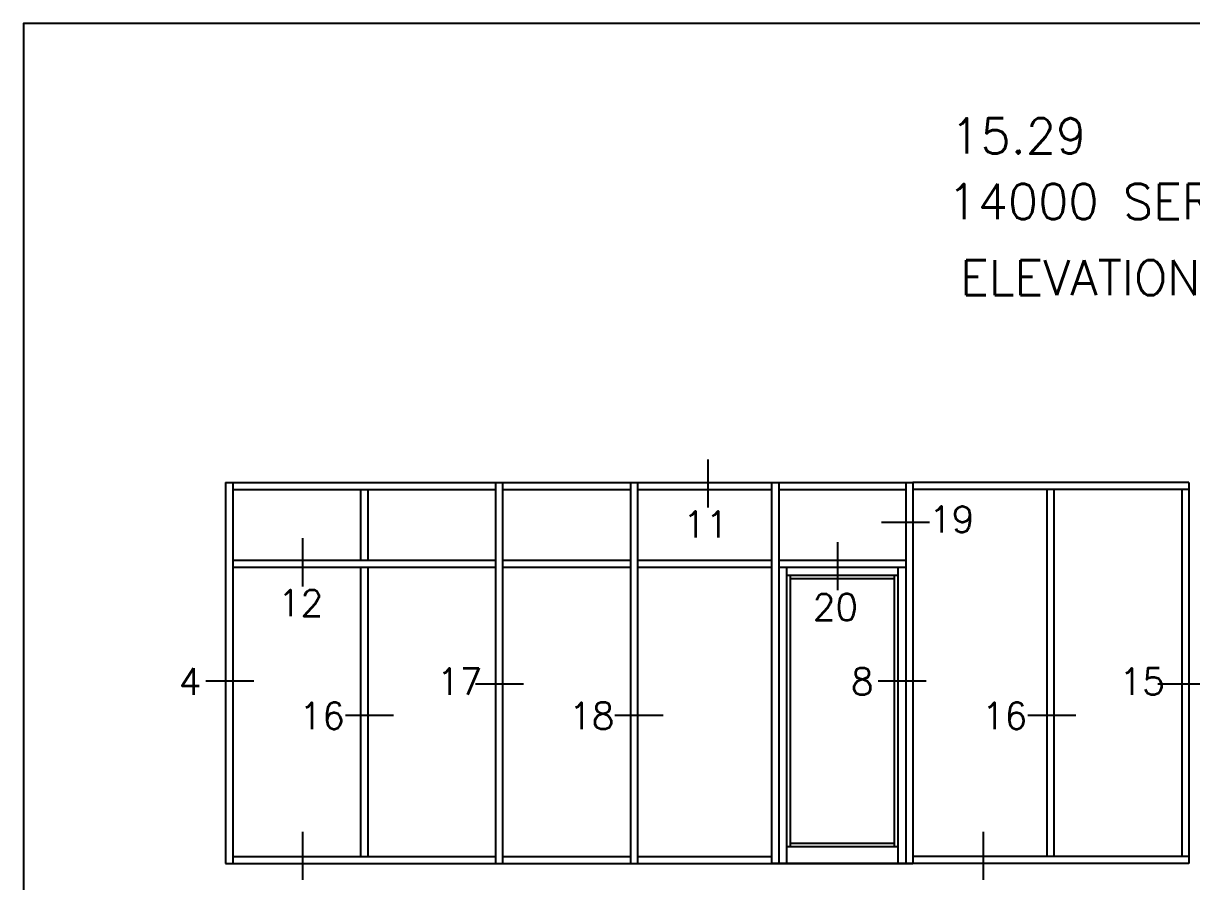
# Model space of a CAD drawing. Header units: inches. Extents: x 3.8 to 36.3, y 0.9 to 43.6.
# Drawn here: x 3.83 to 20.38, y 31.44 to 43.6 of the extents above; entities that cross this region are included whole.
import ezdxf
from ezdxf.enums import TextEntityAlignment as Align

# ---------------------------------------------------------------- set-up
doc = ezdxf.new("R2010")
doc.units = ezdxf.units.IN
doc.header["$MEASUREMENT"] = 0
for name, color, linetype in [('R-ANNO-TEXT', 6, 'Continuous'), ('R-SWTS-DET1', 1, 'Continuous'), ('R-SWTS-OTLN', 2, 'Continuous')]:
    doc.layers.add(name, color=color, linetype=linetype)
doc.styles.add('SWTSTEXT', font='romans.shx')

msp = doc.modelspace()

# ---------------------------------------------------------------- linework, layer by layer
at = {"layer": 'R-ANNO-TEXT'}
for p, q in [((13.52738, 37.42121), (13.52738, 36.7395)), ((16.67099, 36.52754), (15.98928, 36.52754)), ((7.78524, 36.30502), (7.78524, 35.62331)), ((15.36576, 36.24853), (15.36576, 35.56682)), ((7.09505, 34.27942), (6.41334, 34.27942)), ((16.62139, 34.27942), (15.93969, 34.27942)), ((10.91652, 34.23484), (10.23481, 34.23484)), ((20.58845, 34.23484), (19.90674, 34.23484)), ((9.07185, 33.7922), (8.39014, 33.7922)), ((12.89333, 33.7922), (12.21162, 33.7922)), ((18.74378, 33.7922), (18.06207, 33.7922)), ((7.78524, 32.14478), (7.78524, 31.46307)), ((17.42874, 32.14478), (17.42874, 31.46307))]:
    msp.add_line(p, q, dxfattribs=at)
at = {"layer": 'R-SWTS-DET1'}
for p, q in [((6.69397, 37.09646), (6.69397, 31.69646)), ((6.69397, 37.09646), (14.43147, 37.09646)), ((6.79397, 37.09646), (6.79397, 31.69646)), ((10.51897, 37.09646), (10.51897, 31.69646)), ((10.61897, 37.09646), (10.61897, 31.69646)), ((12.43147, 37.09646), (12.43147, 31.69646)), ((12.53147, 37.09646), (12.53147, 31.69646)), ((14.43147, 37.09646), (14.43147, 31.69646)), ((14.43147, 37.09646), (16.43147, 37.09646)), ((14.53147, 37.09646), (14.53147, 31.69646)), ((16.33147, 37.09646), (16.33147, 31.69646)), ((20.34397, 37.09646), (16.43147, 37.09646)), ((16.43147, 37.09646), (16.43147, 31.69646)), ((20.34397, 37.09646), (20.34397, 31.69646)), ((6.79397, 36.99646), (10.51897, 36.99646)), ((8.60647, 36.99646), (8.60647, 35.99646)), ((8.70647, 36.99646), (8.70647, 35.99646)), ((10.61897, 36.99646), (12.43147, 36.99646)), ((12.53147, 36.99646), (14.43147, 36.99646)), ((14.53147, 36.99646), (16.33147, 36.99646)), ((20.34397, 36.99646), (16.43147, 36.99646)), ((18.33147, 36.99646), (18.33147, 31.79646)), ((18.43147, 36.99646), (18.43147, 31.79646)), ((20.24397, 36.99646), (20.24397, 31.79646)), ((6.79397, 35.99646), (10.51897, 35.99646)), ((10.61897, 35.99646), (12.43147, 35.99646)), ((12.53147, 35.99646), (14.43147, 35.99646)), ((14.53147, 35.99646), (16.33147, 35.99646)), ((6.79397, 35.89646), (10.51897, 35.89646)), ((8.60647, 35.89646), (8.60647, 31.79646)), ((8.70647, 35.89646), (8.70647, 31.79646)), ((10.61897, 35.89646), (12.43147, 35.89646)), ((12.53147, 35.89646), (14.43147, 35.89646)), ((14.53147, 35.89646), (16.33147, 35.89646)), ((14.64397, 35.89646), (14.64397, 31.69646)), ((14.64397, 35.78396), (16.21897, 35.78396)), ((14.69397, 35.78396), (14.69397, 31.93396)), ((16.16897, 35.78396), (16.16897, 31.93396)), ((16.21897, 35.89646), (16.21897, 31.69646)), ((14.69397, 35.73396), (16.16897, 35.73396)), ((14.69397, 31.98396), (16.16897, 31.98396)), ((6.79397, 31.79646), (10.51897, 31.79646)), ((10.61897, 31.79646), (12.43147, 31.79646)), ((12.53147, 31.79646), (14.43147, 31.79646)), ((14.64397, 31.93396), (16.21897, 31.93396)), ((20.34397, 31.79646), (16.43147, 31.79646)), ((6.69397, 31.69646), (16.43147, 31.69646)), ((20.34397, 31.69646), (14.43147, 31.69646))]:
    msp.add_line(p, q, dxfattribs=at)
at = {"layer": 'R-SWTS-OTLN'}
msp.add_lwpolyline([(3.8269, 0.87124), (36.25157, 0.87124), (36.25157, 43.60239), (3.8269, 43.60239)], close=True, dxfattribs=at)

# ---------------------------------------------------------------- texts
at = {"layer": 'R-ANNO-TEXT', "style": 'SWTSTEXT'}
for s, p in [('15.29', (16.96322, 41.75656, 49.68554)), ('14000 SERIES FLUSH GLAZE - I/O PLANE', (16.92344, 40.82698, 49.68554)), ('ELEVATION & 1/4 SIZE DETAILS', (17.10236, 39.74822, 49.68554))]:
    msp.add_text(s, height=0.5, dxfattribs=at).set_placement(p)
for s, p in [('19', (16.98297, 36.57337)), ('11', (13.49782, 36.50208)), ('12', (7.75568, 35.38589)), ('20', (15.3362, 35.32939)), ('4', (6.18947, 34.27525)), ('17', (10.01095, 34.27525)), ('8', (15.71582, 34.27525)), ('15', (19.68288, 34.27525)), ('16', (8.0613, 33.78804)), ('18', (11.88278, 33.78804)), ('16', (17.73323, 33.78804))]:
    msp.add_text(s, height=0.375, dxfattribs=at).set_placement(p, align=Align.MIDDLE_CENTER)

doc.saveas('drawing.dxf')
